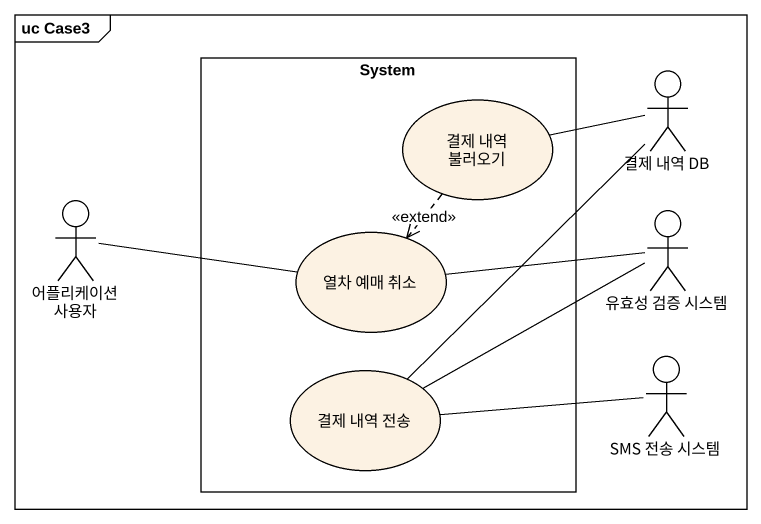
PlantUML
@startuml
mainframe uc Case3
rectangle System {
  usecase "결제 내역 불러오기" as 결제_내역_불러오기
  usecase "열차 예매 취소" as 열차_예매_취소
  usecase "결제 내역 전송" as 결제_내역_전송
}
actor "결제 내역 DB" as 결제_내역_DB
actor "어플리케이션 사용자" as 어플리케이션_사용자
actor "유효성 검증 시스템" as 유효성_검증_시스템
actor "SMS 전송 시스템" as SMS_전송_시스템
결제_내역_DB -- 결제_내역_전송
결제_내역_불러오기 -right- 결제_내역_DB
결제_내역_불러오기 ..> 열차_예매_취소 : <<extend>>
어플리케이션_사용자 -right- 열차_예매_취소
열차_예매_취소 -right- 유효성_검증_시스템
결제_내역_전송 -right- 유효성_검증_시스템
결제_내역_전송 -right- SMS_전송_시스템
@enduml
